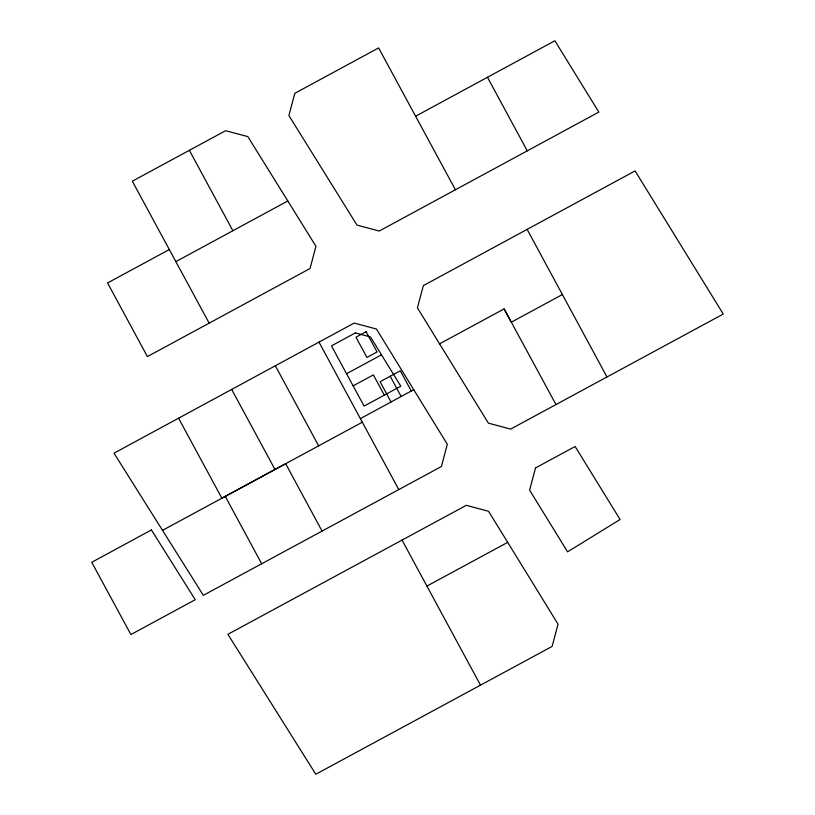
<?xml version="1.0" encoding="UTF-8"?>
<svg xmlns="http://www.w3.org/2000/svg" width="815" height="815" viewBox="0 0 815 815"><rect width="100%" height="100%" fill="white"/><g stroke="black" fill="none" stroke-linecap="round" stroke-linejoin="round"><path stroke-width="1.22" d="M415.619 116.219L554.872 40.75L598.821 112.083L379.22 231.042L356.99 225.103L288.887 115.536L294.826 93.307L378.618 47.932L455.432 189.763M175.857 261.615L287.817 200.979M318.981 342.127L114.008 453.181L203.332 595.327L441.394 466.526L447.333 444.297L376.418 329.015L354.189 323.076L318.981 342.127L398.78 489.581M527.132 229.382L635.089 170.936L723.262 314.06L510.608 429.108L488.379 423.128L417.412 307.846L423.352 285.617L527.132 229.382L606.971 376.968M346.558 373.728L381.481 354.81M353.129 385.862L373.362 374.91L384.323 395.143M562.381 294.551L511.3 322.21L504.118 308.905L439.55 343.838M360.403 418.615L413.735 389.672M362.339 422.201L221.884 498.23L178.577 418.197M162.511 530.351L285.657 463.704L322.068 531.085M169.326 249.543L107.57 282.948L147.403 356.593L310.057 268.502L315.945 246.273L247.831 136.604L225.612 130.716L132.315 181.185L209.16 323.137M426.907 586.077L507.704 542.362L558.051 624.188L552.112 646.417L315.802 774.25L227.905 634.304L466.333 505.32L488.562 511.3L507.704 542.362M504.118 308.905L555.983 404.535M487.452 77.272L527.264 150.826M411.269 391.006L400.318 370.774L380.085 381.726L391.037 401.958M390.202 376.255L401.153 396.487M402.039 540.101L480.504 685.15M189.365 150.327L232.886 230.726M275.348 365.782L318.655 445.856M231.684 389.438L274.991 469.471M225.276 496.386L261.676 563.766M535.547 467.902L529.618 490.131L567.576 551.847L620.083 519.512L575.135 446.498L535.547 467.902M355.35 332.917L331.461 345.855L364.091 406.094L400.807 386.218L370.499 336.962L355.35 332.917M366.098 331.736L355.982 337.216L366.933 357.449L377.05 351.968L366.098 331.736M151.427 529.933L91.738 562.289L130.899 634.539L195.233 599.708L151.427 529.933"/></g></svg>
